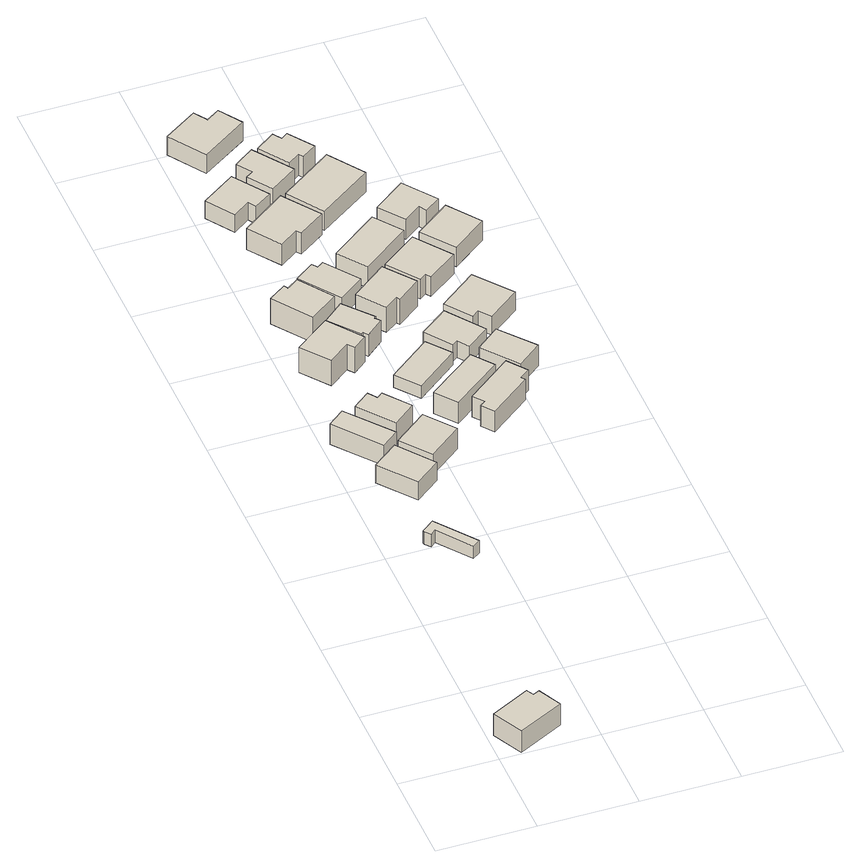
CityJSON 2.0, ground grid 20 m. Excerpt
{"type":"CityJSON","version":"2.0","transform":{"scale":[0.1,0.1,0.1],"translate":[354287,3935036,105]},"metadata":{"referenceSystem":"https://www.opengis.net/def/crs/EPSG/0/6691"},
"CityObjects":{
"building1":{"type":"Building","attributes":{"usage":"411","measuredHeight":6.2,"storeysAboveGround":2,"BuildingIDAttribute.prefecture":"14","BuildingIDAttribute.city":"14152","BuildingDetailAttribute.totalFloorArea":119.29,"BuildingDetailAttribute.buildingFootprintArea":59.65,"BuildingDetailAttribute.buildingStructureType":"601","BuildingDetailAttribute.buildingStructureOrgType":"1","BuildingDetailAttribute.orgUsage":"10","BuildingDetailAttribute.surveyYear":2015},"geometry":[{"type":"Solid","lod":"1","boundaries":[[[[0,1,2,3,4,5]],[[4,6,7,5]],[[3,8,6,4]],[[2,9,8,3]],[[1,10,9,2]],[[0,11,10,1]],[[5,7,11,0]],[[6,8,9,10,11,7]]]]}]},
"building2":{"type":"Building","attributes":{"BuildingIDAttribute.prefecture":"14","BuildingIDAttribute.city":"14152","BuildingDetailAttribute.surveyYear":2015},"geometry":[{"type":"Solid","lod":"1","boundaries":[[[[12,13,14,15,16,17,18]],[[17,19,20,18]],[[16,21,19,17]],[[15,22,21,16]],[[14,23,22,15]],[[13,24,23,14]],[[12,25,24,13]],[[18,20,25,12]],[[19,21,22,23,24,25,20]]]]}]},
"building3":{"type":"Building","attributes":{"usage":"411","measuredHeight":5.5,"storeysAboveGround":2,"BuildingIDAttribute.prefecture":"14","BuildingIDAttribute.city":"14152","BuildingDetailAttribute.totalFloorArea":86.04,"BuildingDetailAttribute.buildingFootprintArea":43.02,"BuildingDetailAttribute.buildingStructureType":"601","BuildingDetailAttribute.buildingStructureOrgType":"1","BuildingDetailAttribute.orgUsage":"10","BuildingDetailAttribute.surveyYear":2015},"geometry":[{"type":"Solid","lod":"1","boundaries":[[[[26,27,28,29]],[[28,30,31,29]],[[27,32,30,28]],[[26,33,32,27]],[[29,31,33,26]],[[30,32,33,31]]]]}]},
"building4":{"type":"Building","attributes":{"usage":"411","measuredHeight":5.7,"storeysAboveGround":2,"BuildingIDAttribute.prefecture":"14","BuildingIDAttribute.city":"14152","BuildingDetailAttribute.totalFloorArea":100.9,"BuildingDetailAttribute.buildingFootprintArea":50.45,"BuildingDetailAttribute.buildingStructureType":"601","BuildingDetailAttribute.buildingStructureOrgType":"1","BuildingDetailAttribute.orgUsage":"10","BuildingDetailAttribute.surveyYear":2015},"geometry":[{"type":"Solid","lod":"1","boundaries":[[[[34,35,36,37]],[[36,38,39,37]],[[35,40,38,36]],[[34,41,40,35]],[[37,39,41,34]],[[38,40,41,39]]]]}]},
"building5":{"type":"Building","attributes":{"usage":"411","measuredHeight":6.4,"storeysAboveGround":2,"BuildingIDAttribute.prefecture":"14","BuildingIDAttribute.city":"14152","BuildingDetailAttribute.totalFloorArea":100.45,"BuildingDetailAttribute.buildingFootprintArea":50.23,"BuildingDetailAttribute.buildingStructureType":"601","BuildingDetailAttribute.buildingStructureOrgType":"1","BuildingDetailAttribute.orgUsage":"10","BuildingDetailAttribute.surveyYear":2015},"geometry":[{"type":"Solid","lod":"1","boundaries":[[[[42,43,44,45,46,47]],[[46,48,49,47]],[[45,50,48,46]],[[44,51,50,45]],[[43,52,51,44]],[[42,53,52,43]],[[47,49,53,42]],[[48,50,51,52,53,49]]]]}]},
"building6":{"type":"Building","attributes":{"usage":"411","measuredHeight":5.7,"storeysAboveGround":2,"BuildingIDAttribute.prefecture":"14","BuildingIDAttribute.city":"14152","BuildingDetailAttribute.totalFloorArea":109.04,"BuildingDetailAttribute.buildingFootprintArea":54.52,"BuildingDetailAttribute.buildingStructureType":"601","BuildingDetailAttribute.buildingStructureOrgType":"1","BuildingDetailAttribute.orgUsage":"10","BuildingDetailAttribute.surveyYear":2015},"geometry":[{"type":"Solid","lod":"1","boundaries":[[[[54,55,56,57]],[[56,58,59,57]],[[55,60,58,56]],[[54,61,60,55]],[[57,59,61,54]],[[58,60,61,59]]]]}]},
"building7":{"type":"Building","attributes":{"usage":"411","measuredHeight":7.1,"storeysAboveGround":2,"BuildingIDAttribute.prefecture":"14","BuildingIDAttribute.city":"14152","BuildingDetailAttribute.totalFloorArea":115.09,"BuildingDetailAttribute.buildingFootprintArea":57.55,"BuildingDetailAttribute.buildingStructureType":"601","BuildingDetailAttribute.buildingStructureOrgType":"1","BuildingDetailAttribute.orgUsage":"10","BuildingDetailAttribute.surveyYear":2015},"geometry":[{"type":"Solid","lod":"1","boundaries":[[[[62,63,64,65,66,67]],[[66,68,69,67]],[[65,70,68,66]],[[64,71,70,65]],[[63,72,71,64]],[[62,73,72,63]],[[67,69,73,62]],[[68,70,71,72,73,69]]]]}]},
"building8":{"type":"Building","attributes":{"usage":"413","measuredHeight":8.2,"storeysAboveGround":3,"BuildingIDAttribute.prefecture":"14","BuildingIDAttribute.city":"14152","BuildingDetailAttribute.totalFloorArea":149.21,"BuildingDetailAttribute.buildingFootprintArea":49.74,"BuildingDetailAttribute.buildingStructureType":"601","BuildingDetailAttribute.buildingStructureOrgType":"1","BuildingDetailAttribute.orgUsage":"30","BuildingDetailAttribute.surveyYear":2015},"geometry":[{"type":"Solid","lod":"1","boundaries":[[[[74,75,76,77,78,79]],[[78,80,81,79]],[[77,82,80,78]],[[76,83,82,77]],[[75,84,83,76]],[[74,85,84,75]],[[79,81,85,74]],[[80,82,83,84,85,81]]]]}]},
"building9":{"type":"Building","attributes":{"usage":"411","measuredHeight":5.8,"storeysAboveGround":2,"BuildingIDAttribute.prefecture":"14","BuildingIDAttribute.city":"14152","BuildingDetailAttribute.totalFloorArea":94.54,"BuildingDetailAttribute.buildingFootprintArea":47.27,"BuildingDetailAttribute.buildingStructureType":"601","BuildingDetailAttribute.buildingStructureOrgType":"1","BuildingDetailAttribute.orgUsage":"10","BuildingDetailAttribute.surveyYear":2015},"geometry":[{"type":"Solid","lod":"1","boundaries":[[[[86,87,88,89,90,91,92,93]],[[92,94,95,93]],[[91,96,94,92]],[[90,97,96,91]],[[89,98,97,90]],[[88,99,98,89]],[[87,100,99,88]],[[86,101,100,87]],[[93,95,101,86]],[[94,96,97,98,99,100,101,95]]]]}]},
"building10":{"type":"Building","attributes":{"usage":"411","measuredHeight":5.3,"storeysAboveGround":2,"BuildingIDAttribute.prefecture":"14","BuildingIDAttribute.city":"14152","BuildingDetailAttribute.totalFloorArea":103.6,"BuildingDetailAttribute.buildingFootprintArea":51.8,"BuildingDetailAttribute.buildingStructureType":"601","BuildingDetailAttribute.buildingStructureOrgType":"1","BuildingDetailAttribute.orgUsage":"10","BuildingDetailAttribute.surveyYear":2015},"geometry":[{"type":"Solid","lod":"1","boundaries":[[[[102,103,104,105,106,107]],[[106,108,109,107]],[[105,110,108,106]],[[104,111,110,105]],[[103,112,111,104]],[[102,113,112,103]],[[107,109,113,102]],[[108,110,111,112,113,109]]]]}]},
"building11":{"type":"Building","attributes":{"usage":"411","measuredHeight":4.9,"storeysAboveGround":2,"BuildingIDAttribute.prefecture":"14","BuildingIDAttribute.city":"14152","BuildingDetailAttribute.totalFloorArea":109.99,"BuildingDetailAttribute.buildingFootprintArea":54.99,"BuildingDetailAttribute.buildingStructureType":"601","BuildingDetailAttribute.buildingStructureOrgType":"1","BuildingDetailAttribute.orgUsage":"10","BuildingDetailAttribute.surveyYear":2015},"geometry":[{"type":"Solid","lod":"1","boundaries":[[[[114,115,116,117,118,119]],[[118,120,121,119]],[[117,122,120,118]],[[116,123,122,117]],[[115,124,123,116]],[[114,125,124,115]],[[119,121,125,114]],[[120,122,123,124,125,121]]]]}]},
"building12":{"type":"Building","attributes":{"usage":"411","storeysAboveGround":2,"BuildingIDAttribute.prefecture":"14","BuildingIDAttribute.city":"14152","BuildingDetailAttribute.totalFloorArea":111.95,"BuildingDetailAttribute.buildingFootprintArea":55.98,"BuildingDetailAttribute.buildingStructureType":"601","BuildingDetailAttribute.buildingStructureOrgType":"1","BuildingDetailAttribute.orgUsage":"10","BuildingDetailAttribute.surveyYear":2015},"geometry":[{"type":"Solid","lod":"1","boundaries":[[[[126,127,128,129]],[[128,130,131,129]],[[127,132,130,128]],[[126,133,132,127]],[[129,131,133,126]],[[130,132,133,131]]]]}]},
"building13":{"type":"Building","attributes":{"usage":"411","measuredHeight":5.7,"storeysAboveGround":2,"BuildingIDAttribute.prefecture":"14","BuildingIDAttribute.city":"14152","BuildingDetailAttribute.totalFloorArea":113.77,"BuildingDetailAttribute.buildingFootprintArea":56.89,"BuildingDetailAttribute.buildingStructureType":"601","BuildingDetailAttribute.buildingStructureOrgType":"1","BuildingDetailAttribute.orgUsage":"10","BuildingDetailAttribute.surveyYear":2015},"geometry":[{"type":"Solid","lod":"1","boundaries":[[[[134,135,136,137]],[[136,138,139,137]],[[135,140,138,136]],[[134,141,140,135]],[[137,139,141,134]],[[138,140,141,139]]]]}]},
"building14":{"type":"Building","attributes":{"usage":"411","measuredHeight":6,"storeysAboveGround":2,"BuildingIDAttribute.prefecture":"14","BuildingIDAttribute.city":"14152","BuildingDetailAttribute.totalFloorArea":160.14,"BuildingDetailAttribute.buildingFootprintArea":80.07,"BuildingDetailAttribute.buildingStructureType":"601","BuildingDetailAttribute.buildingStructureOrgType":"1","BuildingDetailAttribute.orgUsage":"10","BuildingDetailAttribute.surveyYear":2015},"geometry":[{"type":"Solid","lod":"1","boundaries":[[[[142,143,144,145,146,147]],[[146,148,149,147]],[[145,150,148,146]],[[144,151,150,145]],[[143,152,151,144]],[[142,153,152,143]],[[147,149,153,142]],[[148,150,151,152,153,149]]]]}]},
"building15":{"type":"Building","attributes":{"usage":"411","measuredHeight":7.3,"storeysAboveGround":2,"BuildingIDAttribute.prefecture":"14","BuildingIDAttribute.city":"14152","BuildingDetailAttribute.totalFloorArea":137.13,"BuildingDetailAttribute.buildingFootprintArea":68.56,"BuildingDetailAttribute.buildingStructureType":"601","BuildingDetailAttribute.buildingStructureOrgType":"1","BuildingDetailAttribute.orgUsage":"10","BuildingDetailAttribute.surveyYear":2015},"geometry":[{"type":"Solid","lod":"1","boundaries":[[[[154,155,156,157,158,159]],[[158,160,161,159]],[[157,162,160,158]],[[156,163,162,157]],[[155,164,163,156]],[[154,165,164,155]],[[159,161,165,154]],[[160,162,163,164,165,161]]]]}]},
"building16":{"type":"Building","attributes":{"usage":"411","measuredHeight":5.4,"storeysAboveGround":2,"BuildingIDAttribute.prefecture":"14","BuildingIDAttribute.city":"14152","BuildingDetailAttribute.totalFloorArea":152.3,"BuildingDetailAttribute.buildingFootprintArea":76.15,"BuildingDetailAttribute.buildingStructureType":"601","BuildingDetailAttribute.buildingStructureOrgType":"1","BuildingDetailAttribute.orgUsage":"10","BuildingDetailAttribute.surveyYear":2015},"geometry":[{"type":"Solid","lod":"1","boundaries":[[[[166,167,168,169,170,171]],[[170,172,173,171]],[[169,174,172,170]],[[168,175,174,169]],[[167,176,175,168]],[[166,177,176,167]],[[171,173,177,166]],[[172,174,175,176,177,173]]]]}]},
"building17":{"type":"Building","attributes":{"usage":"411","measuredHeight":5.7,"storeysAboveGround":2,"BuildingIDAttribute.prefecture":"14","BuildingIDAttribute.city":"14152","BuildingDetailAttribute.totalFloorArea":119.56,"BuildingDetailAttribute.buildingFootprintArea":59.78,"BuildingDetailAttribute.buildingStructureType":"601","BuildingDetailAttribute.buildingStructureOrgType":"1","BuildingDetailAttribute.orgUsage":"10","BuildingDetailAttribute.surveyYear":2015},"geometry":[{"type":"Solid","lod":"1","boundaries":[[[[178,179,180,181,182,183,184,185]],[[184,186,187,185]],[[183,188,186,184]],[[182,189,188,183]],[[181,190,189,182]],[[180,191,190,181]],[[179,192,191,180]],[[178,193,192,179]],[[185,187,193,178]],[[186,188,189,190,191,192,193,187]]]]}]},
"building18":{"type":"Building","attributes":{"usage":"411","measuredHeight":5.5,"storeysAboveGround":2,"BuildingIDAttribute.prefecture":"14","BuildingIDAttribute.city":"14152","BuildingDetailAttribute.totalFloorArea":98.9,"BuildingDetailAttribute.buildingFootprintArea":49.45,"BuildingDetailAttribute.buildingStructureType":"601","BuildingDetailAttribute.buildingStructureOrgType":"1","BuildingDetailAttribute.orgUsage":"10","BuildingDetailAttribute.surveyYear":2015},"geometry":[{"type":"Solid","lod":"1","boundaries":[[[[194,195,196,197,198,199]],[[198,200,201,199]],[[197,202,200,198]],[[196,203,202,197]],[[195,204,203,196]],[[194,205,204,195]],[[199,201,205,194]],[[200,202,203,204,205,201]]]]}]},
"building19":{"type":"Building","attributes":{"usage":"411","measuredHeight":5.7,"storeysAboveGround":2,"BuildingIDAttribute.prefecture":"14","BuildingIDAttribute.city":"14152","BuildingDetailAttribute.totalFloorArea":105.28,"BuildingDetailAttribute.buildingFootprintArea":52.64,"BuildingDetailAttribute.buildingStructureType":"601","BuildingDetailAttribute.buildingStructureOrgType":"1","BuildingDetailAttribute.orgUsage":"10","BuildingDetailAttribute.surveyYear":2015},"geometry":[{"type":"Solid","lod":"1","boundaries":[[[[206,207,208,209,210,211]],[[210,212,213,211]],[[209,214,212,210]],[[208,215,214,209]],[[207,216,215,208]],[[206,217,216,207]],[[211,213,217,206]],[[212,214,215,216,217,213]]]]}]},
"building20":{"type":"Building","attributes":{"usage":"411","measuredHeight":5.6,"storeysAboveGround":2,"BuildingIDAttribute.prefecture":"14","BuildingIDAttribute.city":"14152","BuildingDetailAttribute.totalFloorArea":143.79,"BuildingDetailAttribute.buildingFootprintArea":71.9,"BuildingDetailAttribute.buildingStructureType":"601","BuildingDetailAttribute.buildingStructureOrgType":"1","BuildingDetailAttribute.orgUsage":"10","BuildingDetailAttribute.surveyYear":2015},"geometry":[{"type":"Solid","lod":"1","boundaries":[[[[218,219,220,221]],[[220,222,223,221]],[[219,224,222,220]],[[218,225,224,219]],[[221,223,225,218]],[[222,224,225,223]]]]}]},
"building21":{"type":"Building","attributes":{"usage":"411","measuredHeight":5.6,"storeysAboveGround":2,"BuildingIDAttribute.prefecture":"14","BuildingIDAttribute.city":"14152","BuildingDetailAttribute.totalFloorArea":91.66,"BuildingDetailAttribute.buildingFootprintArea":45.83,"BuildingDetailAttribute.buildingStructureType":"601","BuildingDetailAttribute.buildingStructureOrgType":"1","BuildingDetailAttribute.orgUsage":"10","BuildingDetailAttribute.surveyYear":2015},"geometry":[{"type":"Solid","lod":"1","boundaries":[[[[226,227,228,229]],[[228,230,231,229]],[[227,232,230,228]],[[226,233,232,227]],[[229,231,233,226]],[[230,232,233,231]]]]}]},
"building22":{"type":"Building","attributes":{"usage":"411","measuredHeight":5.7,"storeysAboveGround":2,"BuildingIDAttribute.prefecture":"14","BuildingIDAttribute.city":"14152","BuildingDetailAttribute.totalFloorArea":79.87,"BuildingDetailAttribute.buildingFootprintArea":39.93,"BuildingDetailAttribute.buildingStructureType":"601","BuildingDetailAttribute.buildingStructureOrgType":"1","BuildingDetailAttribute.orgUsage":"10","BuildingDetailAttribute.surveyYear":2015},"geometry":[{"type":"Solid","lod":"1","boundaries":[[[[234,235,236,237,238,239,240,241]],[[240,242,243,241]],[[239,244,242,240]],[[238,245,244,239]],[[237,246,245,238]],[[236,247,246,237]],[[235,248,247,236]],[[234,249,248,235]],[[241,243,249,234]],[[242,244,245,246,247,248,249,243]]]]}]},
"building23":{"type":"Building","attributes":{"usage":"411","measuredHeight":5.5,"storeysAboveGround":2,"BuildingIDAttribute.prefecture":"14","BuildingIDAttribute.city":"14152","BuildingDetailAttribute.totalFloorArea":195.96,"BuildingDetailAttribute.buildingFootprintArea":97.98,"BuildingDetailAttribute.buildingStructureType":"601","BuildingDetailAttribute.buildingStructureOrgType":"1","BuildingDetailAttribute.orgUsage":"10","BuildingDetailAttribute.surveyYear":2015},"geometry":[{"type":"Solid","lod":"1","boundaries":[[[[250,251,252,253]],[[252,254,255,253]],[[251,256,254,252]],[[250,257,256,251]],[[253,255,257,250]],[[254,256,257,255]]]]}]},
"building24":{"type":"Building","attributes":{"usage":"411","measuredHeight":6.3,"storeysAboveGround":2,"BuildingIDAttribute.prefecture":"14","BuildingIDAttribute.city":"14152","BuildingDetailAttribute.totalFloorArea":137.39,"BuildingDetailAttribute.buildingFootprintArea":68.7,"BuildingDetailAttribute.buildingStructureType":"601","BuildingDetailAttribute.buildingStructureOrgType":"1","BuildingDetailAttribute.orgUsage":"10","BuildingDetailAttribute.surveyYear":2015},"geometry":[{"type":"Solid","lod":"1","boundaries":[[[[258,259,260,261,262,263]],[[262,264,265,263]],[[261,266,264,262]],[[260,267,266,261]],[[259,268,267,260]],[[258,269,268,259]],[[263,265,269,258]],[[264,266,267,268,269,265]]]]}]},
"building25":{"type":"Building","attributes":{"usage":"411","measuredHeight":5.4,"storeysAboveGround":2,"BuildingIDAttribute.prefecture":"14","BuildingIDAttribute.city":"14152","BuildingDetailAttribute.totalFloorArea":146.75,"BuildingDetailAttribute.buildingFootprintArea":73.38,"BuildingDetailAttribute.buildingStructureType":"601","BuildingDetailAttribute.buildingStructureOrgType":"1","BuildingDetailAttribute.orgUsage":"10","BuildingDetailAttribute.surveyYear":2015},"geometry":[{"type":"Solid","lod":"1","boundaries":[[[[270,271,272,273,274,275]],[[274,276,277,275]],[[273,278,276,274]],[[272,279,278,273]],[[271,280,279,272]],[[270,281,280,271]],[[275,277,281,270]],[[276,278,279,280,281,277]]]]}]},
"building26":{"type":"Building","attributes":{"usage":"411","measuredHeight":5,"storeysAboveGround":2,"BuildingIDAttribute.prefecture":"14","BuildingIDAttribute.city":"14152","BuildingDetailAttribute.totalFloorArea":101.37,"BuildingDetailAttribute.buildingFootprintArea":50.69,"BuildingDetailAttribute.buildingStructureType":"601","BuildingDetailAttribute.buildingStructureOrgType":"1","BuildingDetailAttribute.orgUsage":"10","BuildingDetailAttribute.surveyYear":2015},"geometry":[{"type":"Solid","lod":"1","boundaries":[[[[282,283,284,285,286,287]],[[286,288,289,287]],[[285,290,288,286]],[[284,291,290,285]],[[283,292,291,284]],[[282,293,292,283]],[[287,289,293,282]],[[288,290,291,292,293,289]]]]}]},
"building27":{"type":"Building","attributes":{"usage":"411","measuredHeight":5.2,"storeysAboveGround":2,"BuildingIDAttribute.prefecture":"14","BuildingIDAttribute.city":"14152","BuildingDetailAttribute.totalFloorArea":121.26,"BuildingDetailAttribute.buildingFootprintArea":60.63,"BuildingDetailAttribute.buildingStructureType":"601","BuildingDetailAttribute.buildingStructureOrgType":"1","BuildingDetailAttribute.orgUsage":"10","BuildingDetailAttribute.surveyYear":2015},"geometry":[{"type":"Solid","lod":"1","boundaries":[[[[294,295,296,297]],[[296,298,299,297]],[[295,300,298,296]],[[294,301,300,295]],[[297,299,301,294]],[[298,300,301,299]]]]}]}
},
"vertices":[
[93,108,5],[101,93,5],[114,99,5],[138,51,5],[44,4,5],[13,67,5],[44,4,57],[13,67,57],[138,51,57],[114,99,57],[101,93,57],[93,108,57],
[92,586,29],[81,577,29],[72,588,29],[70,592,29],[96,612,29],[158,530,29],[142,519,29],[158,530,59],[142,519,59],[96,612,59],[70,592,59],[72,588,59],[81,577,59],[92,586,59],
[7,912,29],[41,939,29],[114,848,29],[79,821,29],[114,848,78],[79,821,78],[41,939,78],[7,912,78],
[156,748,29],[105,708,29],[48,781,29],[100,821,29],[48,781,73],[100,821,73],[105,708,73],[156,748,73],
[65,935,31],[99,962,31],[112,944,31],[124,953,31],[165,901,31],[120,865,31],[165,901,85],[120,865,85],[124,953,85],[112,944,85],[99,962,85],[65,935,85],
[175,875,31],[221,816,31],[153,763,31],[107,822,31],[153,763,81],[107,822,81],[221,816,81],[175,875,81],
[95,1173,31],[147,1104,31],[119,1082,31],[109,1095,31],[66,1063,31],[23,1119,31],[66,1063,92],[23,1119,92],[109,1095,92],[119,1082,92],[147,1104,92],[95,1173,92],
[20,1261,35],[56,1286,35],[61,1277,35],[85,1294,35],[133,1226,35],[75,1184,35],[133,1226,96],[75,1184,96],[85,1294,96],[61,1277,96],[56,1286,96],[20,1261,96],
[141,1216,32],[189,1159,32],[185,1156,32],[194,1146,32],[158,1116,32],[151,1125,32],[147,1122,32],[99,1181,32],[147,1122,84],[99,1181,84],[151,1125,84],[158,1116,84],[194,1146,84],[185,1156,84],[189,1159,84],[141,1216,84],
[91,1311,36],[130,1339,36],[138,1328,36],[151,1337,36],[201,1269,36],[149,1231,36],[201,1269,83],[149,1231,83],[151,1337,83],[138,1328,83],[130,1339,83],[91,1311,83],
[128,1553,39],[92,1529,39],[82,1544,39],[47,1520,39],[9,1576,39],[79,1624,39],[9,1576,81],[79,1624,81],[47,1520,81],[82,1544,81],[92,1529,81],[128,1553,81],
[208,971,32],[171,1018,32],[258,1086,32],[295,1039,32],[258,1086,62],[295,1039,62],[171,1018,62],[208,971,62],
[315,1000,32],[348,957,32],[247,881,32],[214,924,32],[247,881,83],[214,924,83],[348,957,83],[315,1000,83],
[142,1534,37],[195,1460,37],[141,1422,37],[134,1431,37],[97,1405,37],[51,1469,37],[97,1405,88],[51,1469,88],[134,1431,88],[141,1422,88],[195,1460,88],[142,1534,88],
[245,1277,32],[292,1216,32],[244,1179,32],[239,1186,32],[213,1167,32],[172,1221,32],[213,1167,93],[172,1221,93],[239,1186,93],[244,1179,93],[292,1216,93],[245,1277,93],
[55,1692,40],[6,1766,40],[74,1811,40],[92,1784,40],[119,1802,40],[150,1755,40],[119,1802,85],[150,1755,85],[92,1784,85],[74,1811,85],[6,1766,85],[55,1692,85],
[283,860,32],[294,868,32],[277,890,32],[370,962,32],[400,923,32],[380,908,32],[386,900,32],[302,835,32],[386,900,82],[302,835,82],[380,908,82],[400,923,82],[370,962,82],[277,890,82],[294,868,82],[283,860,82],
[192,1597,39],[136,1558,39],[102,1606,39],[117,1616,39],[96,1646,39],[137,1675,39],[96,1646,87],[137,1675,87],[117,1616,87],[102,1606,87],[136,1558,87],[192,1597,87],
[372,1069,32],[326,1034,32],[309,1056,32],[299,1048,32],[260,1101,32],[317,1144,32],[260,1101,72],[317,1144,72],[299,1048,72],[309,1056,72],[326,1034,72],[372,1069,72],
[181,1348,36],[279,1421,36],[321,1365,36],[223,1292,36],[321,1365,87],[223,1292,87],[279,1421,87],[181,1348,87],
[337,1013,33],[384,1051,33],[441,981,33],[393,943,33],[441,981,83],[393,943,83],[384,1051,83],[337,1013,83],
[148,1672,38],[188,1700,38],[200,1683,38],[213,1693,38],[249,1642,38],[219,1621,38],[213,1630,38],[189,1614,38],[213,1630,89],[189,1614,89],[219,1621,89],[249,1642,89],[213,1693,89],[200,1683,89],[188,1700,89],[148,1672,89],
[263,1617,37],[313,1545,37],[204,1469,37],[154,1541,37],[204,1469,84],[154,1541,84],[313,1545,84],[263,1617,84],
[331,1349,34],[385,1276,34],[324,1231,34],[317,1241,34],[303,1231,34],[257,1294,34],[303,1231,81],[257,1294,81],[317,1241,81],[324,1231,81],[385,1276,81],[331,1349,81],
[397,1214,34],[455,1140,34],[391,1090,34],[372,1114,34],[358,1103,34],[319,1154,34],[358,1103,79],[319,1154,79],[372,1114,79],[391,1090,79],[455,1140,79],[397,1214,79],
[412,1428,37],[380,1405,37],[370,1420,37],[335,1394,37],[297,1445,37],[363,1494,37],[297,1445,85],[363,1494,85],[335,1394,85],[370,1420,85],[380,1405,85],[412,1428,85],
[419,1410,35],[467,1345,35],[396,1292,35],[347,1356,35],[396,1292,82],[347,1356,82],[467,1345,82],[419,1410,82]
]}
